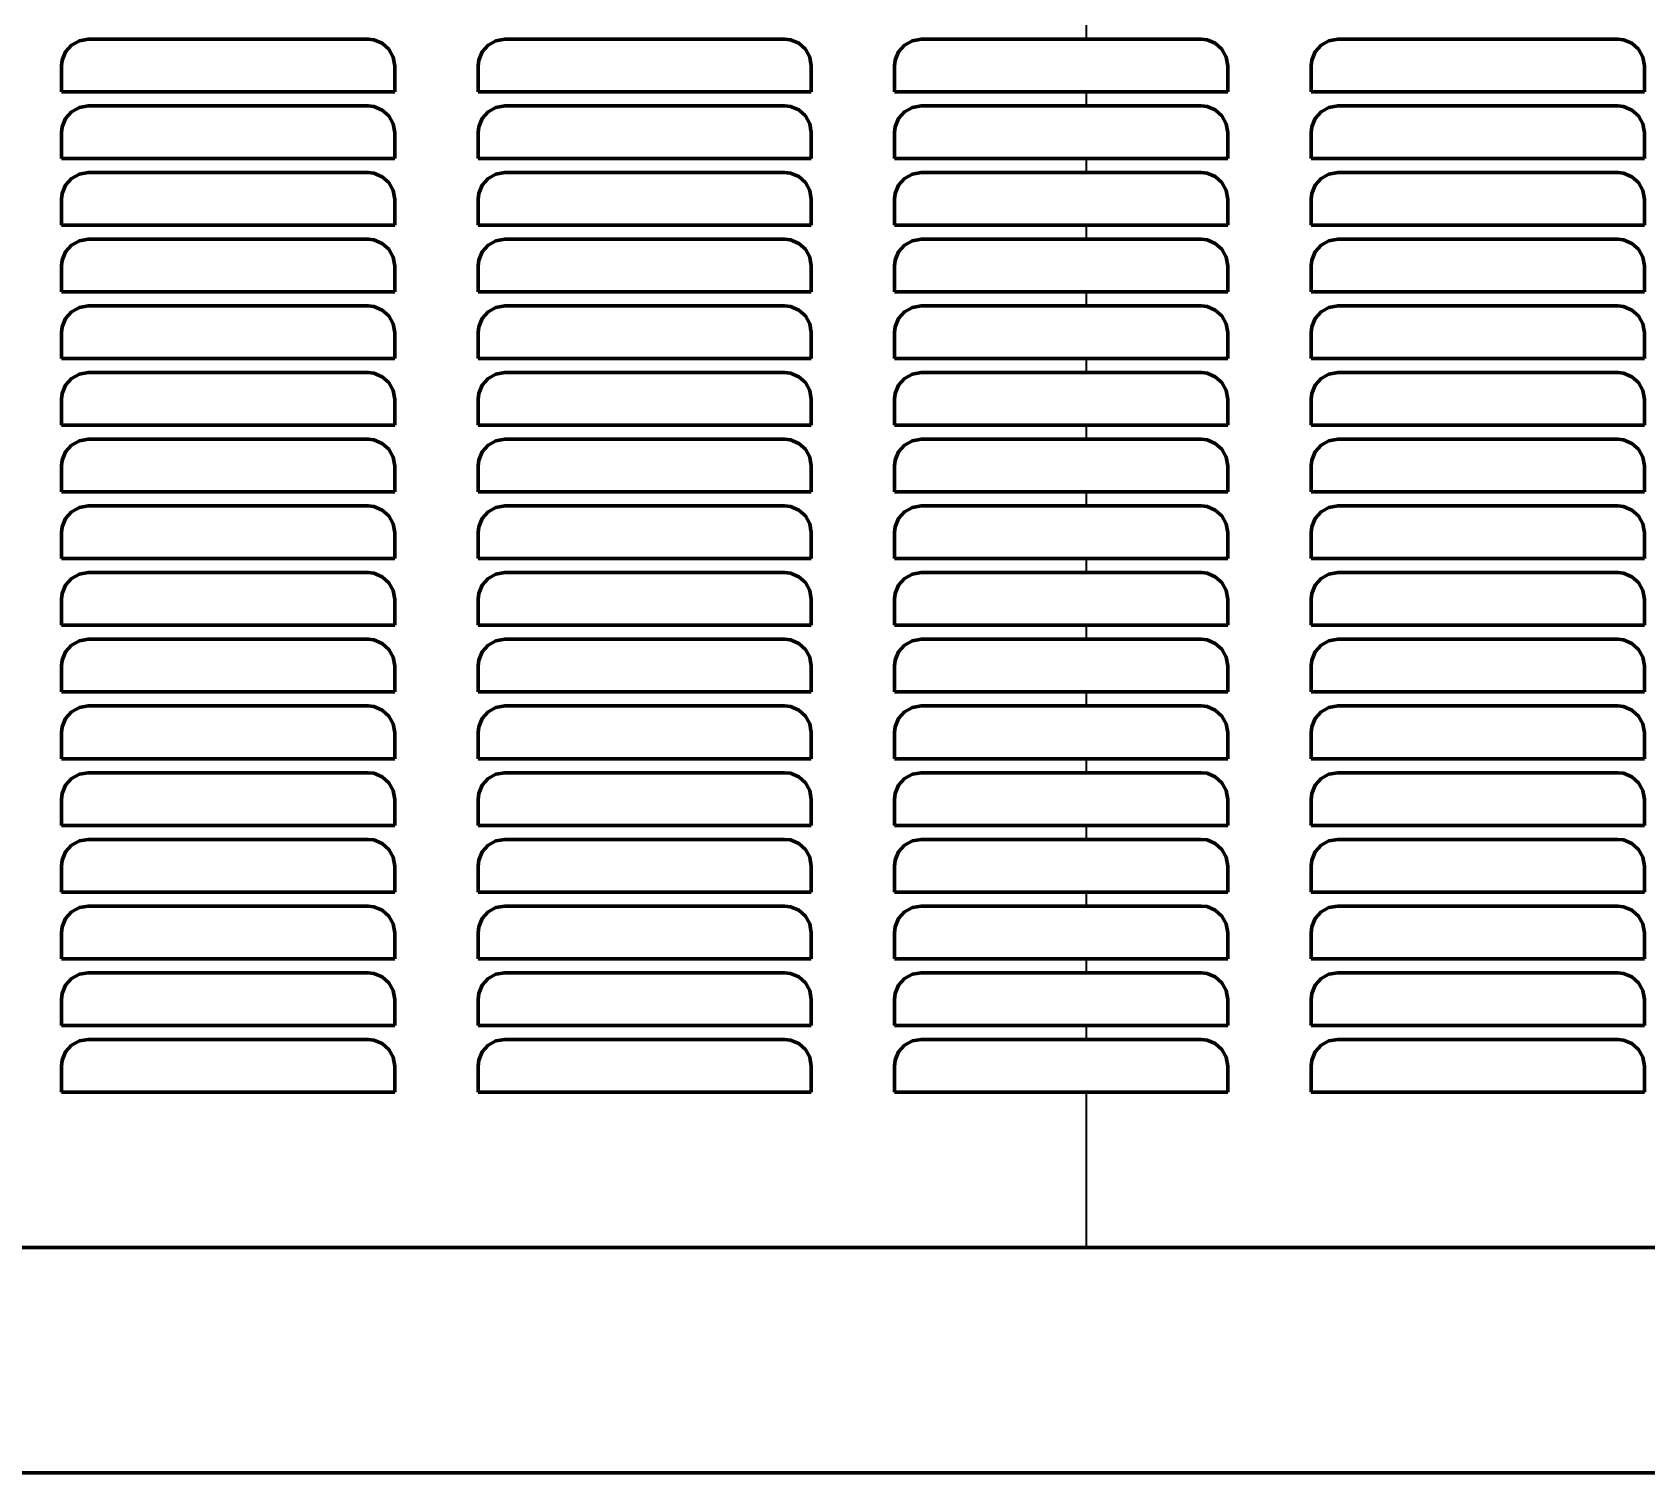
# Model space of a CAD drawing. Header units: inches. Extents: x -0.3 to 42.3, y 0 to 41.9.
# Drawn here: x 9.59 to 21.69, y 0 to 10.8 of the extents above; entities that cross this region are included whole.
import ezdxf

# ---------------------------------------------------------------- set-up
doc = ezdxf.new("R2010")
doc.units = ezdxf.units.IN
doc.header["$MEASUREMENT"] = 0
for name, color, linetype, lineweight in [('AM_0', 7, 'Continuous', 50), ('AM_4', 3, 'Continuous', 25), ('AM_5', 3, 'Continuous', 25)]:
    doc.layers.add(name, color=color, linetype=linetype, lineweight=lineweight)
doc.dimstyles.get("Standard").update_dxf_attribs({"dimtxt": 0.18, "dimasz": 0.18, "dimexe": 0.18, "dimexo": 0.0625, "dimgap": 0.09, "dimtad": 0, "dimtih": 1, "dimtoh": 1, "dimdec": 4, "dimzin": 0, "dimdsep": 46, "dimtxsty": 'Standard', "dimcen": 0.09, "dimadec": 0, "dimazin": 0, "dimtfac": 1, "dimtdec": 4, "dimtofl": 0, "dimtmove": 0, "dimatfit": 3, "dimfxl": 1, "dimtolj": 1, "dimtzin": 0, "dimarcsym": 0})

# ---------------------------------------------------------------- blocks, each defined once
blk = doc.blocks.new('*D1')
at = {"layer": 'AM_5', "color": 0, "lineweight": -2}
for p, q in [((14.375, 41.75), (39.27, 41.75)), ((39.27, 39.75), (39.27, 27.51)), ((39.27, 2), (39.27, 14.24)), ((3.39, 0), (39.27, 0))]:
    blk.add_line(p, q, dxfattribs=at)
at = {"layer": 'AM_5', "color": 0}
for points in [[(39.603, 39.75), (38.937, 39.75), (39.27, 41.75)], [(38.937, 2), (39.603, 2), (39.27, 0)]]:
    blk.add_solid(points, dxfattribs=at)
at = {"layer": 'Defpoints', "color": 0}
for p in [(14.375, 41.75), (3.39, 0), (39.27, 0)]:
    blk.add_point(p, dxfattribs=at)
at = {"layer": 'AM_5', "color": 0, "insert": (39.27, 20.875), "char_height": 2, "attachment_point": 5, "rotation": 90}
blk.add_mtext('\\A1;41.75 in', dxfattribs=at)

msp = doc.modelspace()

# ---------------------------------------------------------------- linework, layer by layer
at = {"layer": 'AM_0'}
for p, q in [((12.114, 10.75), (10.014, 10.75)), ((15.239, 10.75), (13.139, 10.75)), ((18.364, 10.75), (16.264, 10.75)), ((21.489, 10.75), (19.389, 10.75)), ((9.814, 10.55), (9.814, 10.355)), ((12.314, 10.355), (12.314, 10.55)), ((12.939, 10.55), (12.939, 10.355)), ((15.439, 10.355), (15.439, 10.55)), ((16.064, 10.55), (16.064, 10.355)), ((18.564, 10.355), (18.564, 10.55)), ((19.189, 10.55), (19.189, 10.355)), ((21.689, 10.355), (21.689, 10.55)), ((9.814, 10.355), (12.314, 10.355)), ((12.939, 10.355), (15.439, 10.355)), ((16.064, 10.355), (18.564, 10.355)), ((19.189, 10.355), (21.689, 10.355)), ((12.114, 10.25), (10.014, 10.25)), ((15.239, 10.25), (13.139, 10.25)), ((18.364, 10.25), (16.264, 10.25)), ((21.489, 10.25), (19.389, 10.25)), ((9.814, 10.05), (9.814, 9.855)), ((12.314, 9.855), (12.314, 10.05)), ((12.939, 10.05), (12.939, 9.855)), ((15.439, 9.855), (15.439, 10.05)), ((16.064, 10.05), (16.064, 9.855)), ((18.564, 9.855), (18.564, 10.05)), ((19.189, 10.05), (19.189, 9.855)), ((21.689, 9.855), (21.689, 10.05)), ((9.814, 9.855), (12.314, 9.855)), ((12.939, 9.855), (15.439, 9.855)), ((16.064, 9.855), (18.564, 9.855)), ((19.189, 9.855), (21.689, 9.855)), ((12.114, 9.75), (10.014, 9.75)), ((15.239, 9.75), (13.139, 9.75)), ((18.364, 9.75), (16.264, 9.75)), ((21.489, 9.75), (19.389, 9.75)), ((9.814, 9.55), (9.814, 9.355)), ((12.314, 9.355), (12.314, 9.55)), ((12.939, 9.55), (12.939, 9.355)), ((15.439, 9.355), (15.439, 9.55)), ((16.064, 9.55), (16.064, 9.355)), ((18.564, 9.355), (18.564, 9.55)), ((19.189, 9.55), (19.189, 9.355)), ((21.689, 9.355), (21.689, 9.55)), ((9.814, 9.355), (12.314, 9.355)), ((12.939, 9.355), (15.439, 9.355)), ((16.064, 9.355), (18.564, 9.355)), ((19.189, 9.355), (21.689, 9.355)), ((12.114, 9.25), (10.014, 9.25)), ((15.239, 9.25), (13.139, 9.25)), ((18.364, 9.25), (16.264, 9.25)), ((21.489, 9.25), (19.389, 9.25)), ((9.814, 9.05), (9.814, 8.855)), ((12.314, 8.855), (12.314, 9.05)), ((12.939, 9.05), (12.939, 8.855)), ((15.439, 8.855), (15.439, 9.05)), ((16.064, 9.05), (16.064, 8.855)), ((18.564, 8.855), (18.564, 9.05)), ((19.189, 9.05), (19.189, 8.855)), ((21.689, 8.855), (21.689, 9.05)), ((9.814, 8.855), (12.314, 8.855)), ((12.939, 8.855), (15.439, 8.855)), ((16.064, 8.855), (18.564, 8.855)), ((19.189, 8.855), (21.689, 8.855)), ((12.114, 8.75), (10.014, 8.75)), ((15.239, 8.75), (13.139, 8.75)), ((18.364, 8.75), (16.264, 8.75)), ((21.489, 8.75), (19.389, 8.75)), ((9.814, 8.55), (9.814, 8.355)), ((12.314, 8.355), (12.314, 8.55)), ((12.939, 8.55), (12.939, 8.355)), ((15.439, 8.355), (15.439, 8.55)), ((16.064, 8.55), (16.064, 8.355)), ((18.564, 8.355), (18.564, 8.55)), ((19.189, 8.55), (19.189, 8.355)), ((21.689, 8.355), (21.689, 8.55)), ((9.814, 8.355), (12.314, 8.355)), ((12.939, 8.355), (15.439, 8.355)), ((16.064, 8.355), (18.564, 8.355)), ((19.189, 8.355), (21.689, 8.355)), ((12.114, 8.25), (10.014, 8.25)), ((15.239, 8.25), (13.139, 8.25)), ((18.364, 8.25), (16.264, 8.25)), ((21.489, 8.25), (19.389, 8.25)), ((9.814, 8.05), (9.814, 7.855)), ((12.314, 7.855), (12.314, 8.05)), ((12.939, 8.05), (12.939, 7.855)), ((15.439, 7.855), (15.439, 8.05)), ((16.064, 8.05), (16.064, 7.855)), ((18.564, 7.855), (18.564, 8.05)), ((19.189, 8.05), (19.189, 7.855)), ((21.689, 7.855), (21.689, 8.05)), ((9.814, 7.855), (12.314, 7.855)), ((12.114, 7.75), (10.014, 7.75)), ((12.939, 7.855), (15.439, 7.855)), ((15.239, 7.75), (13.139, 7.75)), ((16.064, 7.855), (18.564, 7.855)), ((18.364, 7.75), (16.264, 7.75)), ((19.189, 7.855), (21.689, 7.855)), ((21.489, 7.75), (19.389, 7.75)), ((9.814, 7.55), (9.814, 7.355)), ((12.314, 7.355), (12.314, 7.55)), ((12.939, 7.55), (12.939, 7.355)), ((15.439, 7.355), (15.439, 7.55)), ((16.064, 7.55), (16.064, 7.355)), ((18.564, 7.355), (18.564, 7.55)), ((19.189, 7.55), (19.189, 7.355)), ((21.689, 7.355), (21.689, 7.55)), ((9.814, 7.355), (12.314, 7.355)), ((12.939, 7.355), (15.439, 7.355)), ((16.064, 7.355), (18.564, 7.355)), ((19.189, 7.355), (21.689, 7.355)), ((12.114, 7.25), (10.014, 7.25)), ((15.239, 7.25), (13.139, 7.25)), ((18.364, 7.25), (16.264, 7.25)), ((21.489, 7.25), (19.389, 7.25)), ((9.814, 7.05), (9.814, 6.855)), ((12.314, 6.855), (12.314, 7.05)), ((12.939, 7.05), (12.939, 6.855)), ((15.439, 6.855), (15.439, 7.05)), ((16.064, 7.05), (16.064, 6.855)), ((18.564, 6.855), (18.564, 7.05)), ((19.189, 7.05), (19.189, 6.855)), ((21.689, 6.855), (21.689, 7.05)), ((9.814, 6.855), (12.314, 6.855)), ((12.939, 6.855), (15.439, 6.855)), ((16.064, 6.855), (18.564, 6.855)), ((19.189, 6.855), (21.689, 6.855)), ((12.114, 6.75), (10.014, 6.75)), ((15.239, 6.75), (13.139, 6.75)), ((18.364, 6.75), (16.264, 6.75)), ((21.489, 6.75), (19.389, 6.75)), ((9.814, 6.55), (9.814, 6.355)), ((12.314, 6.355), (12.314, 6.55)), ((12.939, 6.55), (12.939, 6.355)), ((15.439, 6.355), (15.439, 6.55)), ((16.064, 6.55), (16.064, 6.355)), ((18.564, 6.355), (18.564, 6.55)), ((19.189, 6.55), (19.189, 6.355)), ((21.689, 6.355), (21.689, 6.55)), ((9.814, 6.355), (12.314, 6.355)), ((12.939, 6.355), (15.439, 6.355)), ((16.064, 6.355), (18.564, 6.355)), ((19.189, 6.355), (21.689, 6.355)), ((12.114, 6.25), (10.014, 6.25)), ((15.239, 6.25), (13.139, 6.25)), ((18.364, 6.25), (16.264, 6.25)), ((21.489, 6.25), (19.389, 6.25)), ((9.814, 6.05), (9.814, 5.855)), ((12.314, 5.855), (12.314, 6.05)), ((12.939, 6.05), (12.939, 5.855)), ((15.439, 5.855), (15.439, 6.05)), ((16.064, 6.05), (16.064, 5.855)), ((18.564, 5.855), (18.564, 6.05)), ((19.189, 6.05), (19.189, 5.855)), ((21.689, 5.855), (21.689, 6.05)), ((9.814, 5.855), (12.314, 5.855)), ((12.939, 5.855), (15.439, 5.855)), ((16.064, 5.855), (18.564, 5.855)), ((19.189, 5.855), (21.689, 5.855)), ((12.114, 5.75), (10.014, 5.75)), ((15.239, 5.75), (13.139, 5.75)), ((18.364, 5.75), (16.264, 5.75)), ((21.489, 5.75), (19.389, 5.75)), ((9.814, 5.55), (9.814, 5.355)), ((12.314, 5.355), (12.314, 5.55)), ((12.939, 5.55), (12.939, 5.355)), ((15.439, 5.355), (15.439, 5.55)), ((16.064, 5.55), (16.064, 5.355)), ((18.564, 5.355), (18.564, 5.55)), ((19.189, 5.55), (19.189, 5.355)), ((21.689, 5.355), (21.689, 5.55)), ((9.814, 5.355), (12.314, 5.355)), ((12.939, 5.355), (15.439, 5.355)), ((16.064, 5.355), (18.564, 5.355)), ((19.189, 5.355), (21.689, 5.355)), ((12.114, 5.25), (10.014, 5.25)), ((15.239, 5.25), (13.139, 5.25)), ((18.364, 5.25), (16.264, 5.25)), ((21.489, 5.25), (19.389, 5.25)), ((9.814, 5.05), (9.814, 4.855)), ((12.314, 4.855), (12.314, 5.05)), ((12.939, 5.05), (12.939, 4.855)), ((15.439, 4.855), (15.439, 5.05)), ((16.064, 5.05), (16.064, 4.855)), ((18.564, 4.855), (18.564, 5.05)), ((19.189, 5.05), (19.189, 4.855)), ((21.689, 4.855), (21.689, 5.05)), ((9.814, 4.855), (12.314, 4.855)), ((12.939, 4.855), (15.439, 4.855)), ((16.064, 4.855), (18.564, 4.855)), ((19.189, 4.855), (21.689, 4.855)), ((12.114, 4.75), (10.014, 4.75)), ((15.239, 4.75), (13.139, 4.75)), ((18.364, 4.75), (16.264, 4.75)), ((21.489, 4.75), (19.389, 4.75)), ((9.814, 4.55), (9.814, 4.355)), ((12.314, 4.355), (12.314, 4.55)), ((12.939, 4.55), (12.939, 4.355)), ((15.439, 4.355), (15.439, 4.55)), ((16.064, 4.55), (16.064, 4.355)), ((18.564, 4.355), (18.564, 4.55)), ((19.189, 4.55), (19.189, 4.355)), ((21.689, 4.355), (21.689, 4.55)), ((9.814, 4.355), (12.314, 4.355)), ((12.114, 4.25), (10.014, 4.25)), ((12.939, 4.355), (15.439, 4.355)), ((15.239, 4.25), (13.139, 4.25)), ((16.064, 4.355), (18.564, 4.355)), ((18.364, 4.25), (16.264, 4.25)), ((19.189, 4.355), (21.689, 4.355)), ((21.489, 4.25), (19.389, 4.25)), ((9.814, 4.05), (9.814, 3.855)), ((12.314, 3.855), (12.314, 4.05)), ((12.939, 4.05), (12.939, 3.855)), ((15.439, 3.855), (15.439, 4.05)), ((16.064, 4.05), (16.064, 3.855)), ((18.564, 3.855), (18.564, 4.05)), ((19.189, 4.05), (19.189, 3.855)), ((21.689, 3.855), (21.689, 4.05)), ((9.814, 3.855), (12.314, 3.855)), ((12.939, 3.855), (15.439, 3.855)), ((16.064, 3.855), (18.564, 3.855)), ((19.189, 3.855), (21.689, 3.855)), ((12.114, 3.75), (10.014, 3.75)), ((15.239, 3.75), (13.139, 3.75)), ((18.364, 3.75), (16.264, 3.75)), ((21.489, 3.75), (19.389, 3.75)), ((9.814, 3.55), (9.814, 3.355)), ((12.314, 3.355), (12.314, 3.55)), ((12.939, 3.55), (12.939, 3.355)), ((15.439, 3.355), (15.439, 3.55)), ((16.064, 3.55), (16.064, 3.355)), ((18.564, 3.355), (18.564, 3.55)), ((19.189, 3.55), (19.189, 3.355)), ((21.689, 3.355), (21.689, 3.55)), ((9.814, 3.355), (12.314, 3.355)), ((12.939, 3.355), (15.439, 3.355)), ((16.064, 3.355), (18.564, 3.355)), ((19.189, 3.355), (21.689, 3.355)), ((12.114, 3.25), (10.014, 3.25)), ((15.239, 3.25), (13.139, 3.25)), ((18.364, 3.25), (16.264, 3.25)), ((21.489, 3.25), (19.389, 3.25)), ((9.814, 3.05), (9.814, 2.855)), ((12.314, 2.855), (12.314, 3.05)), ((12.939, 3.05), (12.939, 2.855)), ((15.439, 2.855), (15.439, 3.05)), ((16.064, 3.05), (16.064, 2.855)), ((18.564, 2.855), (18.564, 3.05)), ((19.189, 3.05), (19.189, 2.855)), ((21.689, 2.855), (21.689, 3.05)), ((9.814, 2.855), (12.314, 2.855)), ((12.939, 2.855), (15.439, 2.855)), ((16.064, 2.855), (18.564, 2.855)), ((19.189, 2.855), (21.689, 2.855)), ((-0.27, 1.69), (35.27, 1.69)), ((3.39, 0), (32.11, 0))]:
    msp.add_line(p, q, dxfattribs=at)
for points in [[(10.014, 10.75), (9.9477, 10.73869), (9.88887, 10.70602), (9.84422, 10.6557), (9.81879, 10.59352), (9.814, 10.55)], [(12.314, 10.55), (12.30274, 10.61615), (12.27025, 10.67485), (12.22016, 10.7195), (12.15809, 10.74508), (12.114, 10.75)], [(13.139, 10.75), (13.07276, 10.73871), (13.014, 10.70612), (12.96934, 10.65591), (12.94385, 10.59377), (12.939, 10.55)], [(15.439, 10.55), (15.42773, 10.61619), (15.39519, 10.67492), (15.34504, 10.71958), (15.28293, 10.74511), (15.239, 10.75)], [(16.264, 10.75), (16.1978, 10.73872), (16.13906, 10.70617), (16.0944, 10.65601), (16.06888, 10.59389), (16.064, 10.55)], [(18.564, 10.55), (18.55273, 10.6162), (18.52018, 10.67493), (18.47002, 10.71959), (18.40791, 10.74512), (18.364, 10.75)], [(19.389, 10.75), (19.32279, 10.73872), (19.26405, 10.70617), (19.2194, 10.656), (19.19387, 10.59388), (19.189, 10.55)], [(21.689, 10.55), (21.67774, 10.61617), (21.64522, 10.67488), (21.59511, 10.71953), (21.53302, 10.7451), (21.489, 10.75)], [(10.014, 10.25), (9.9477, 10.23869), (9.88887, 10.20602), (9.84422, 10.1557), (9.81879, 10.09352), (9.814, 10.05)], [(12.314, 10.05), (12.30274, 10.11615), (12.27025, 10.17485), (12.22016, 10.2195), (12.15809, 10.24508), (12.114, 10.25)], [(13.139, 10.25), (13.07276, 10.23871), (13.014, 10.20612), (12.96934, 10.15591), (12.94385, 10.09377), (12.939, 10.05)], [(15.439, 10.05), (15.42773, 10.11619), (15.39519, 10.17492), (15.34504, 10.21958), (15.28293, 10.24511), (15.239, 10.25)], [(16.264, 10.25), (16.1978, 10.23872), (16.13906, 10.20617), (16.0944, 10.15601), (16.06888, 10.09389), (16.064, 10.05)], [(18.564, 10.05), (18.55273, 10.1162), (18.52018, 10.17493), (18.47002, 10.21959), (18.40791, 10.24512), (18.364, 10.25)], [(19.389, 10.25), (19.32279, 10.23872), (19.26405, 10.20617), (19.2194, 10.156), (19.19387, 10.09388), (19.189, 10.05)], [(21.689, 10.05), (21.67774, 10.11617), (21.64522, 10.17488), (21.59511, 10.21953), (21.53302, 10.2451), (21.489, 10.25)], [(10.014, 9.75), (9.9477, 9.73869), (9.88887, 9.70602), (9.84422, 9.6557), (9.81879, 9.59352), (9.814, 9.55)], [(12.314, 9.55), (12.30274, 9.61615), (12.27025, 9.67485), (12.22016, 9.7195), (12.15809, 9.74508), (12.114, 9.75)], [(13.139, 9.75), (13.07276, 9.73871), (13.014, 9.70612), (12.96934, 9.65591), (12.94385, 9.59377), (12.939, 9.55)], [(15.439, 9.55), (15.42773, 9.61619), (15.39519, 9.67492), (15.34504, 9.71958), (15.28293, 9.74511), (15.239, 9.75)], [(16.264, 9.75), (16.1978, 9.73872), (16.13906, 9.70617), (16.0944, 9.65601), (16.06888, 9.59389), (16.064, 9.55)], [(18.564, 9.55), (18.55273, 9.6162), (18.52018, 9.67493), (18.47002, 9.71959), (18.40791, 9.74512), (18.364, 9.75)], [(19.389, 9.75), (19.32279, 9.73872), (19.26405, 9.70617), (19.2194, 9.656), (19.19387, 9.59388), (19.189, 9.55)], [(21.689, 9.55), (21.67774, 9.61617), (21.64522, 9.67488), (21.59511, 9.71953), (21.53302, 9.7451), (21.489, 9.75)], [(10.014, 9.25), (9.9477, 9.23869), (9.88887, 9.20602), (9.84422, 9.1557), (9.81879, 9.09352), (9.814, 9.05)], [(12.314, 9.05), (12.30274, 9.11615), (12.27025, 9.17485), (12.22016, 9.2195), (12.15809, 9.24508), (12.114, 9.25)], [(13.139, 9.25), (13.07276, 9.23871), (13.014, 9.20612), (12.96934, 9.15591), (12.94385, 9.09377), (12.939, 9.05)], [(15.439, 9.05), (15.42773, 9.11619), (15.39519, 9.17492), (15.34504, 9.21958), (15.28293, 9.24511), (15.239, 9.25)], [(16.264, 9.25), (16.1978, 9.23872), (16.13906, 9.20617), (16.0944, 9.15601), (16.06888, 9.09389), (16.064, 9.05)], [(18.564, 9.05), (18.55273, 9.1162), (18.52018, 9.17493), (18.47002, 9.21959), (18.40791, 9.24512), (18.364, 9.25)], [(19.389, 9.25), (19.32279, 9.23872), (19.26405, 9.20617), (19.2194, 9.156), (19.19387, 9.09388), (19.189, 9.05)], [(21.689, 9.05), (21.67774, 9.11617), (21.64522, 9.17488), (21.59511, 9.21953), (21.53302, 9.2451), (21.489, 9.25)], [(10.014, 8.75), (9.9477, 8.73869), (9.88887, 8.70602), (9.84422, 8.6557), (9.81879, 8.59352), (9.814, 8.55)], [(12.314, 8.55), (12.30274, 8.61615), (12.27025, 8.67485), (12.22016, 8.7195), (12.15809, 8.74508), (12.114, 8.75)], [(13.139, 8.75), (13.07276, 8.73871), (13.014, 8.70612), (12.96934, 8.65591), (12.94385, 8.59377), (12.939, 8.55)], [(15.439, 8.55), (15.42773, 8.61619), (15.39519, 8.67492), (15.34504, 8.71958), (15.28293, 8.74511), (15.239, 8.75)], [(16.264, 8.75), (16.1978, 8.73872), (16.13906, 8.70617), (16.0944, 8.65601), (16.06888, 8.59389), (16.064, 8.55)], [(18.564, 8.55), (18.55273, 8.6162), (18.52018, 8.67493), (18.47002, 8.71959), (18.40791, 8.74512), (18.364, 8.75)], [(19.389, 8.75), (19.32279, 8.73872), (19.26405, 8.70617), (19.2194, 8.656), (19.19387, 8.59388), (19.189, 8.55)], [(21.689, 8.55), (21.67774, 8.61617), (21.64522, 8.67488), (21.59511, 8.71953), (21.53302, 8.7451), (21.489, 8.75)], [(10.014, 8.25), (9.9477, 8.23869), (9.88887, 8.20602), (9.84422, 8.1557), (9.81879, 8.09352), (9.814, 8.05)], [(12.314, 8.05), (12.30274, 8.11615), (12.27025, 8.17485), (12.22016, 8.2195), (12.15809, 8.24508), (12.114, 8.25)], [(13.139, 8.25), (13.07276, 8.23871), (13.014, 8.20612), (12.96934, 8.15591), (12.94385, 8.09377), (12.939, 8.05)], [(15.439, 8.05), (15.42773, 8.11619), (15.39519, 8.17492), (15.34504, 8.21958), (15.28293, 8.24511), (15.239, 8.25)], [(16.264, 8.25), (16.1978, 8.23872), (16.13906, 8.20617), (16.0944, 8.15601), (16.06888, 8.09389), (16.064, 8.05)], [(18.564, 8.05), (18.55273, 8.1162), (18.52018, 8.17493), (18.47002, 8.21959), (18.40791, 8.24512), (18.364, 8.25)], [(19.389, 8.25), (19.32279, 8.23872), (19.26405, 8.20617), (19.2194, 8.156), (19.19387, 8.09388), (19.189, 8.05)], [(21.689, 8.05), (21.67774, 8.11617), (21.64522, 8.17488), (21.59511, 8.21953), (21.53302, 8.2451), (21.489, 8.25)], [(10.014, 7.75), (9.9477, 7.73869), (9.88887, 7.70602), (9.84422, 7.6557), (9.81879, 7.59352), (9.814, 7.55)], [(12.314, 7.55), (12.30274, 7.61615), (12.27025, 7.67485), (12.22016, 7.7195), (12.15809, 7.74508), (12.114, 7.75)], [(13.139, 7.75), (13.07276, 7.73871), (13.014, 7.70612), (12.96934, 7.65591), (12.94385, 7.59377), (12.939, 7.55)], [(15.439, 7.55), (15.42773, 7.61619), (15.39519, 7.67492), (15.34504, 7.71958), (15.28293, 7.74511), (15.239, 7.75)], [(16.264, 7.75), (16.1978, 7.73872), (16.13906, 7.70617), (16.0944, 7.65601), (16.06888, 7.59389), (16.064, 7.55)], [(18.564, 7.55), (18.55273, 7.6162), (18.52018, 7.67493), (18.47002, 7.71959), (18.40791, 7.74512), (18.364, 7.75)], [(19.389, 7.75), (19.32279, 7.73872), (19.26405, 7.70617), (19.2194, 7.656), (19.19387, 7.59388), (19.189, 7.55)], [(21.689, 7.55), (21.67774, 7.61617), (21.64522, 7.67488), (21.59511, 7.71953), (21.53302, 7.7451), (21.489, 7.75)], [(10.014, 7.25), (9.9477, 7.23869), (9.88887, 7.20602), (9.84422, 7.1557), (9.81879, 7.09352), (9.814, 7.05)], [(12.314, 7.05), (12.30274, 7.11615), (12.27025, 7.17485), (12.22016, 7.2195), (12.15809, 7.24508), (12.114, 7.25)], [(13.139, 7.25), (13.07276, 7.23871), (13.014, 7.20612), (12.96934, 7.15591), (12.94385, 7.09377), (12.939, 7.05)], [(15.439, 7.05), (15.42773, 7.11619), (15.39519, 7.17492), (15.34504, 7.21958), (15.28293, 7.24511), (15.239, 7.25)], [(16.264, 7.25), (16.1978, 7.23872), (16.13906, 7.20617), (16.0944, 7.15601), (16.06888, 7.09389), (16.064, 7.05)], [(18.564, 7.05), (18.55273, 7.1162), (18.52018, 7.17493), (18.47002, 7.21959), (18.40791, 7.24512), (18.364, 7.25)], [(19.389, 7.25), (19.32279, 7.23872), (19.26405, 7.20617), (19.2194, 7.156), (19.19387, 7.09388), (19.189, 7.05)], [(21.689, 7.05), (21.67774, 7.11617), (21.64522, 7.17488), (21.59511, 7.21953), (21.53302, 7.2451), (21.489, 7.25)], [(10.014, 6.75), (9.9477, 6.73869), (9.88887, 6.70602), (9.84422, 6.6557), (9.81879, 6.59352), (9.814, 6.55)], [(12.314, 6.55), (12.30274, 6.61615), (12.27025, 6.67485), (12.22016, 6.7195), (12.15809, 6.74508), (12.114, 6.75)], [(13.139, 6.75), (13.07276, 6.73871), (13.014, 6.70612), (12.96934, 6.65591), (12.94385, 6.59377), (12.939, 6.55)], [(15.439, 6.55), (15.42773, 6.61619), (15.39519, 6.67492), (15.34504, 6.71958), (15.28293, 6.74511), (15.239, 6.75)], [(16.264, 6.75), (16.1978, 6.73872), (16.13906, 6.70617), (16.0944, 6.65601), (16.06888, 6.59389), (16.064, 6.55)], [(18.564, 6.55), (18.55273, 6.6162), (18.52018, 6.67493), (18.47002, 6.71959), (18.40791, 6.74512), (18.364, 6.75)], [(19.389, 6.75), (19.32279, 6.73872), (19.26405, 6.70617), (19.2194, 6.656), (19.19387, 6.59388), (19.189, 6.55)], [(21.689, 6.55), (21.67774, 6.61617), (21.64522, 6.67488), (21.59511, 6.71953), (21.53302, 6.7451), (21.489, 6.75)], [(10.014, 6.25), (9.9477, 6.23869), (9.88887, 6.20602), (9.84422, 6.1557), (9.81879, 6.09352), (9.814, 6.05)], [(12.314, 6.05), (12.30274, 6.11615), (12.27025, 6.17485), (12.22016, 6.2195), (12.15809, 6.24508), (12.114, 6.25)], [(13.139, 6.25), (13.07276, 6.23871), (13.014, 6.20612), (12.96934, 6.15591), (12.94385, 6.09377), (12.939, 6.05)], [(15.439, 6.05), (15.42773, 6.11619), (15.39519, 6.17492), (15.34504, 6.21958), (15.28293, 6.24511), (15.239, 6.25)], [(16.264, 6.25), (16.1978, 6.23872), (16.13906, 6.20617), (16.0944, 6.15601), (16.06888, 6.09389), (16.064, 6.05)], [(18.564, 6.05), (18.55273, 6.1162), (18.52018, 6.17493), (18.47002, 6.21959), (18.40791, 6.24512), (18.364, 6.25)], [(19.389, 6.25), (19.32279, 6.23872), (19.26405, 6.20617), (19.2194, 6.156), (19.19387, 6.09388), (19.189, 6.05)], [(21.689, 6.05), (21.67774, 6.11617), (21.64522, 6.17488), (21.59511, 6.21953), (21.53302, 6.2451), (21.489, 6.25)], [(10.014, 5.75), (9.9477, 5.73869), (9.88887, 5.70602), (9.84422, 5.6557), (9.81879, 5.59352), (9.814, 5.55)], [(12.314, 5.55), (12.30274, 5.61615), (12.27025, 5.67485), (12.22016, 5.7195), (12.15809, 5.74508), (12.114, 5.75)], [(13.139, 5.75), (13.07276, 5.73871), (13.014, 5.70612), (12.96934, 5.65591), (12.94385, 5.59377), (12.939, 5.55)], [(15.439, 5.55), (15.42773, 5.61619), (15.39519, 5.67492), (15.34504, 5.71958), (15.28293, 5.74511), (15.239, 5.75)], [(16.264, 5.75), (16.1978, 5.73872), (16.13906, 5.70617), (16.0944, 5.65601), (16.06888, 5.59389), (16.064, 5.55)], [(18.564, 5.55), (18.55273, 5.6162), (18.52018, 5.67493), (18.47002, 5.71959), (18.40791, 5.74512), (18.364, 5.75)], [(19.389, 5.75), (19.32279, 5.73872), (19.26405, 5.70617), (19.2194, 5.656), (19.19387, 5.59388), (19.189, 5.55)], [(21.689, 5.55), (21.67774, 5.61617), (21.64522, 5.67488), (21.59511, 5.71953), (21.53302, 5.7451), (21.489, 5.75)], [(10.014, 5.25), (9.9477, 5.23869), (9.88887, 5.20602), (9.84422, 5.1557), (9.81879, 5.09352), (9.814, 5.05)], [(12.314, 5.05), (12.30274, 5.11615), (12.27025, 5.17485), (12.22016, 5.2195), (12.15809, 5.24508), (12.114, 5.25)], [(13.139, 5.25), (13.07276, 5.23871), (13.014, 5.20612), (12.96934, 5.15591), (12.94385, 5.09377), (12.939, 5.05)], [(15.439, 5.05), (15.42773, 5.11619), (15.39519, 5.17492), (15.34504, 5.21958), (15.28293, 5.24511), (15.239, 5.25)], [(16.264, 5.25), (16.1978, 5.23872), (16.13906, 5.20617), (16.0944, 5.15601), (16.06888, 5.09389), (16.064, 5.05)], [(18.564, 5.05), (18.55273, 5.1162), (18.52018, 5.17493), (18.47002, 5.21959), (18.40791, 5.24512), (18.364, 5.25)], [(19.389, 5.25), (19.32279, 5.23872), (19.26405, 5.20617), (19.2194, 5.156), (19.19387, 5.09388), (19.189, 5.05)], [(21.689, 5.05), (21.67774, 5.11617), (21.64522, 5.17488), (21.59511, 5.21953), (21.53302, 5.2451), (21.489, 5.25)], [(10.014, 4.75), (9.9477, 4.73869), (9.88887, 4.70602), (9.84422, 4.6557), (9.81879, 4.59352), (9.814, 4.55)], [(12.314, 4.55), (12.30274, 4.61615), (12.27025, 4.67485), (12.22016, 4.7195), (12.15809, 4.74508), (12.114, 4.75)], [(13.139, 4.75), (13.07276, 4.73871), (13.014, 4.70612), (12.96934, 4.65591), (12.94385, 4.59377), (12.939, 4.55)], [(15.439, 4.55), (15.42773, 4.61619), (15.39519, 4.67492), (15.34504, 4.71958), (15.28293, 4.74511), (15.239, 4.75)], [(16.264, 4.75), (16.1978, 4.73872), (16.13906, 4.70617), (16.0944, 4.65601), (16.06888, 4.59389), (16.064, 4.55)], [(18.564, 4.55), (18.55273, 4.6162), (18.52018, 4.67493), (18.47002, 4.71959), (18.40791, 4.74512), (18.364, 4.75)], [(19.389, 4.75), (19.32279, 4.73872), (19.26405, 4.70617), (19.2194, 4.656), (19.19387, 4.59388), (19.189, 4.55)], [(21.689, 4.55), (21.67774, 4.61617), (21.64522, 4.67488), (21.59511, 4.71953), (21.53302, 4.7451), (21.489, 4.75)], [(10.014, 4.25), (9.9477, 4.23869), (9.88887, 4.20602), (9.84422, 4.1557), (9.81879, 4.09352), (9.814, 4.05)], [(12.314, 4.05), (12.30274, 4.11615), (12.27025, 4.17485), (12.22016, 4.2195), (12.15809, 4.24508), (12.114, 4.25)], [(13.139, 4.25), (13.07276, 4.23871), (13.014, 4.20612), (12.96934, 4.15591), (12.94385, 4.09377), (12.939, 4.05)], [(15.439, 4.05), (15.42773, 4.11619), (15.39519, 4.17492), (15.34504, 4.21958), (15.28293, 4.24511), (15.239, 4.25)], [(16.264, 4.25), (16.1978, 4.23872), (16.13906, 4.20617), (16.0944, 4.15601), (16.06888, 4.09389), (16.064, 4.05)], [(18.564, 4.05), (18.55273, 4.1162), (18.52018, 4.17493), (18.47002, 4.21959), (18.40791, 4.24512), (18.364, 4.25)], [(19.389, 4.25), (19.32279, 4.23872), (19.26405, 4.20617), (19.2194, 4.156), (19.19387, 4.09388), (19.189, 4.05)], [(21.689, 4.05), (21.67774, 4.11617), (21.64522, 4.17488), (21.59511, 4.21953), (21.53302, 4.2451), (21.489, 4.25)], [(10.014, 3.75), (9.9477, 3.73869), (9.88887, 3.70602), (9.84422, 3.6557), (9.81879, 3.59352), (9.814, 3.55)], [(12.314, 3.55), (12.30274, 3.61615), (12.27025, 3.67485), (12.22016, 3.7195), (12.15809, 3.74508), (12.114, 3.75)], [(13.139, 3.75), (13.07276, 3.73871), (13.014, 3.70612), (12.96934, 3.65591), (12.94385, 3.59377), (12.939, 3.55)], [(15.439, 3.55), (15.42773, 3.61619), (15.39519, 3.67492), (15.34504, 3.71958), (15.28293, 3.74511), (15.239, 3.75)], [(16.264, 3.75), (16.1978, 3.73872), (16.13906, 3.70617), (16.0944, 3.65601), (16.06888, 3.59389), (16.064, 3.55)], [(18.564, 3.55), (18.55273, 3.6162), (18.52018, 3.67493), (18.47002, 3.71959), (18.40791, 3.74512), (18.364, 3.75)], [(19.389, 3.75), (19.32279, 3.73872), (19.26405, 3.70617), (19.2194, 3.656), (19.19387, 3.59388), (19.189, 3.55)], [(21.689, 3.55), (21.67774, 3.61617), (21.64522, 3.67488), (21.59511, 3.71953), (21.53302, 3.7451), (21.489, 3.75)], [(10.014, 3.25), (9.9477, 3.23869), (9.88887, 3.20602), (9.84422, 3.1557), (9.81879, 3.09352), (9.814, 3.05)], [(12.314, 3.05), (12.30274, 3.11615), (12.27025, 3.17485), (12.22016, 3.2195), (12.15809, 3.24508), (12.114, 3.25)], [(13.139, 3.25), (13.07276, 3.23871), (13.014, 3.20612), (12.96934, 3.15591), (12.94385, 3.09377), (12.939, 3.05)], [(15.439, 3.05), (15.42773, 3.11619), (15.39519, 3.17492), (15.34504, 3.21958), (15.28293, 3.24511), (15.239, 3.25)], [(16.264, 3.25), (16.1978, 3.23872), (16.13906, 3.20617), (16.0944, 3.15601), (16.06888, 3.09389), (16.064, 3.05)], [(18.564, 3.05), (18.55273, 3.1162), (18.52018, 3.17493), (18.47002, 3.21959), (18.40791, 3.24512), (18.364, 3.25)], [(19.389, 3.25), (19.32279, 3.23872), (19.26405, 3.20617), (19.2194, 3.156), (19.19387, 3.09388), (19.189, 3.05)], [(21.689, 3.05), (21.67774, 3.11617), (21.64522, 3.17488), (21.59511, 3.21953), (21.53302, 3.2451), (21.489, 3.25)]]:
    msp.add_lwpolyline(points, dxfattribs=at)
at = {"layer": 'AM_4'}
for p, q in [((17.5, 10.855), (17.5, 10.75)), ((17.5, 10.355), (17.5, 10.25)), ((17.5, 9.855), (17.5, 9.75)), ((17.5, 9.355), (17.5, 9.25)), ((17.5, 8.855), (17.5, 8.75)), ((17.5, 8.355), (17.5, 8.25)), ((17.5, 7.855), (17.5, 7.75)), ((17.5, 7.355), (17.5, 7.25)), ((17.5, 6.855), (17.5, 6.75)), ((17.5, 6.355), (17.5, 6.25)), ((17.5, 5.855), (17.5, 5.75)), ((17.5, 5.355), (17.5, 5.25)), ((17.5, 4.855), (17.5, 4.75)), ((17.5, 4.355), (17.5, 4.25)), ((17.5, 3.855), (17.5, 3.75)), ((17.5, 3.355), (17.5, 3.25)), ((17.5, 2.855), (17.5, 1.69))]:
    msp.add_line(p, q, dxfattribs=at)

# ---------------------------------------------------------------- dimensions: what is measured, and where the dimension line sits
at = {"layer": 'AM_5'}
dim = msp.add_linear_dim(base=(39.27, 0), p1=(14.375, 41.75), p2=(3.39, 0), angle=90, text='41.75 in', dimstyle='Standard', override={"dimtxt": 2, "dimasz": 2, "dimexe": 0, "dimexo": 0, "dimgap": 0.6}, dxfattribs=at)
dim.commit()
dim.dimension.update_dxf_attribs({"geometry": '*D1', "text_midpoint": (39.27, 20.875), "dimtype": 160, "text_rotation": 90})

doc.saveas('drawing.dxf')
